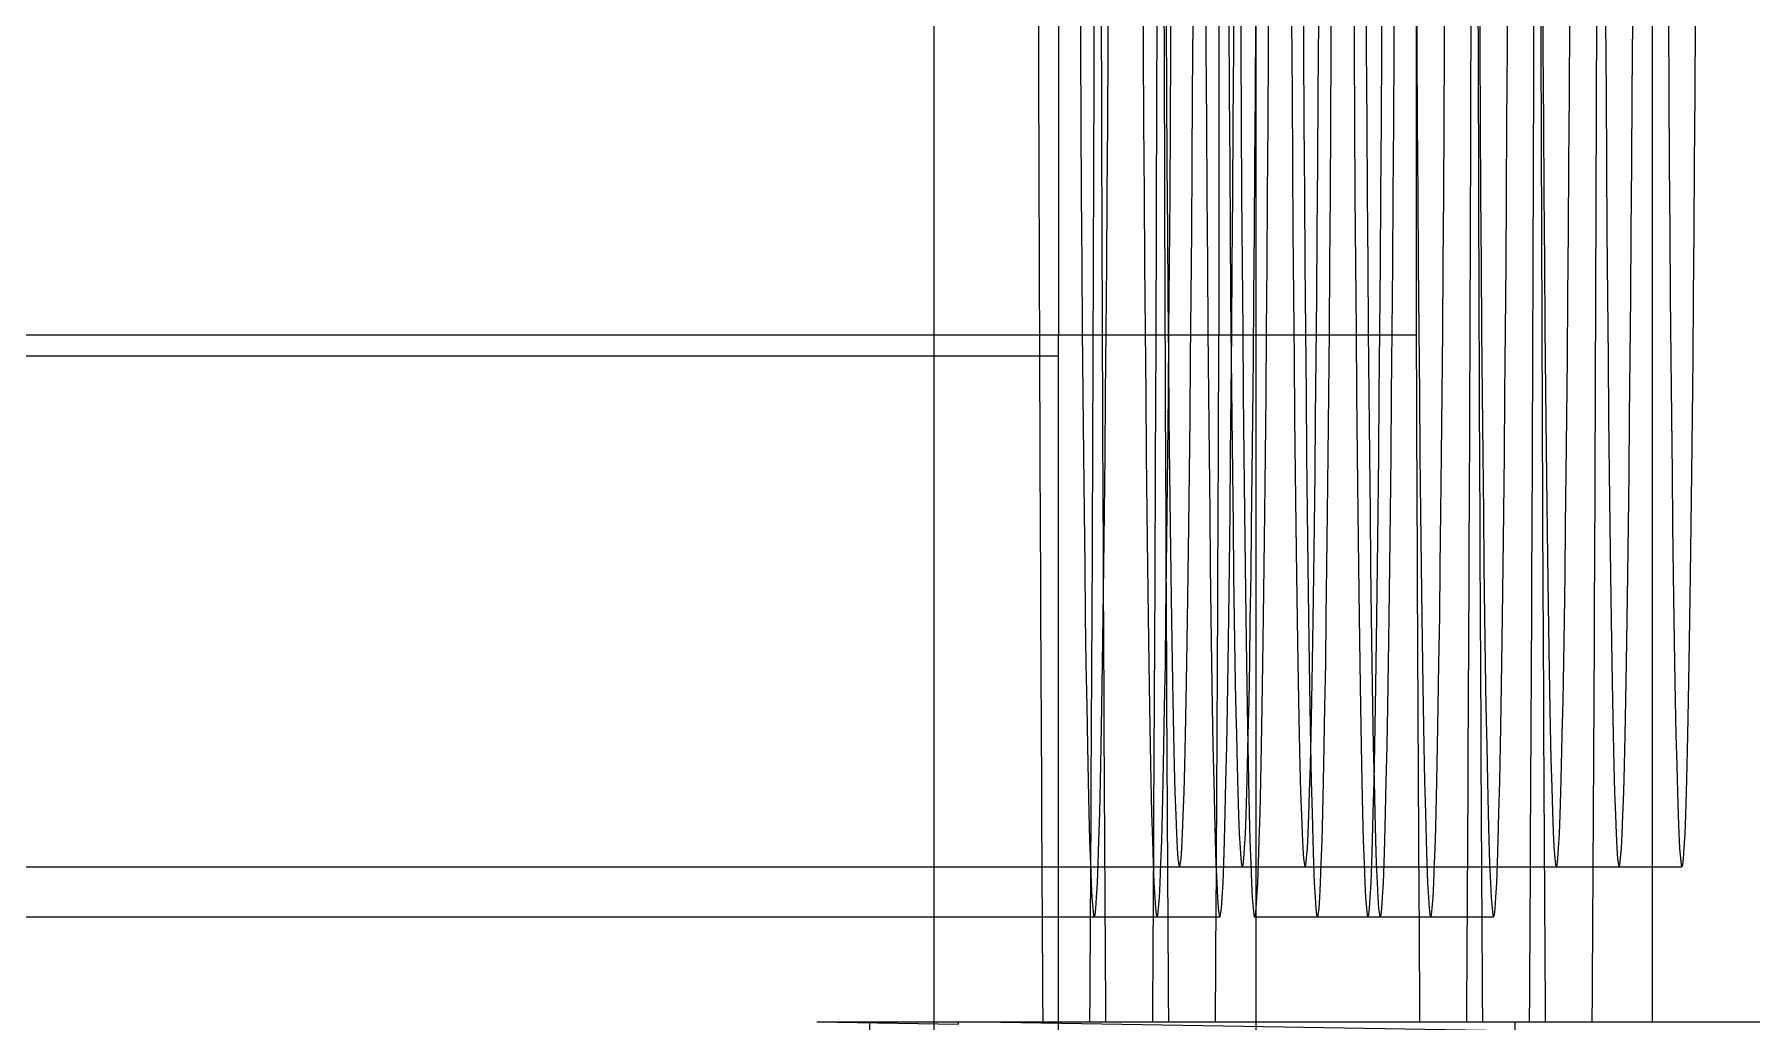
# Model space of a CAD drawing. Extents: x 0 to 233, y 0 to 414.
# Drawn here: x 83.727 to 86.74, y 92.469 to 94.201 of the extents above; entities that cross this region are included whole.
import ezdxf

# ---------------------------------------------------------------- set-up
doc = ezdxf.new("R2010")
doc.units = 0
doc.layers.add('-15N-THT. THIẾT BỊ ĐÓNG MỞ', color=40, linetype='CONTINUOUS')

# ---------------------------------------------------------------- blocks, each defined once
blk = doc.blocks.new('06 - N - SC VSD CHIẾU HÔNG ATV630U75~D11N4')
at = {"layer": '-15N-THT. THIẾT BỊ ĐÓNG MỞ'}
for p, q in [((-147.6947, -100.4401), (-147.6947, -115.7528)), ((-146.4341, -100.4401), (-146.4341, -114.4815)), ((-147.1298, -101.2912), (-147.1294, -126.2497)), ((-147.4757, -108.6804), (-147.4757, -113.2772)), ((-147.1943, -108.6804), (-147.1943, -113.2772)), ((-146.8482, -108.6804), (-146.8482, -113.2772)), ((-147.4381, -112.6381), (-147.4374, -112.773)), ((-147.3887, -112.7737), (-147.3879, -112.6389)), ((-147.3279, -112.6381), (-147.3272, -112.773)), ((-147.2785, -112.7737), (-147.2778, -112.6389)), ((-147.2177, -112.6381), (-147.217, -112.773)), ((-147.1683, -112.7737), (-147.1676, -112.6389)), ((-147.1568, -112.6381), (-147.156, -112.773)), ((-147.1073, -112.7737), (-147.1066, -112.6389)), ((-147.0466, -112.6381), (-147.0459, -112.773)), ((-146.9971, -112.7737), (-146.9964, -112.6389)), ((-146.9579, -112.6382), (-146.9572, -112.7731)), ((-146.9364, -112.6381), (-146.9357, -112.773)), ((-146.9085, -112.7731), (-146.9078, -112.6382)), ((-146.887, -112.7737), (-146.8862, -112.6389)), ((-146.8477, -112.6382), (-146.847, -112.7731)), ((-146.7983, -112.7731), (-146.7976, -112.6382)), ((-146.7376, -112.6382), (-146.7368, -112.7731)), ((-146.6881, -112.7731), (-146.6874, -112.6382)), ((-146.6265, -112.64), (-146.6258, -112.774)), ((-147.2871, -112.7257), (-147.2864, -112.8531)), ((-147.2405, -112.8531), (-147.2397, -112.7257)), ((-147.177, -112.7257), (-147.1762, -112.8531)), ((-147.1303, -112.8531), (-147.1295, -112.7257)), ((-147.0668, -112.7257), (-147.066, -112.8531)), ((-147.0201, -112.8531), (-147.0193, -112.7257)), ((-146.5794, -112.8531), (-146.5786, -112.7257)), ((-146.5159, -112.7257), (-146.5151, -112.8531)), ((-146.4692, -112.8531), (-146.4684, -112.7257)), ((-146.4057, -112.7257), (-146.4049, -112.8531)), ((-146.359, -112.8531), (-146.3582, -112.7257)), ((-147.4374, -112.773), (-147.4366, -112.9038)), ((-147.3894, -112.9045), (-147.3887, -112.7737)), ((-147.3272, -112.773), (-147.3264, -112.9038)), ((-147.2792, -112.9045), (-147.2785, -112.7737)), ((-147.217, -112.773), (-147.2162, -112.9038)), ((-147.1691, -112.9045), (-147.1683, -112.7737)), ((-147.156, -112.773), (-147.1553, -112.9038)), ((-147.1081, -112.9045), (-147.1073, -112.7737)), ((-147.0459, -112.773), (-147.0451, -112.9038)), ((-146.9979, -112.9045), (-146.9971, -112.7737)), ((-146.9572, -112.7731), (-146.9564, -112.9039)), ((-146.9357, -112.773), (-146.9349, -112.9038)), ((-146.9093, -112.9039), (-146.9085, -112.7731)), ((-146.8877, -112.9045), (-146.887, -112.7737)), ((-146.847, -112.7731), (-146.8463, -112.9039)), ((-146.7991, -112.9039), (-146.7983, -112.7731)), ((-146.7368, -112.7731), (-146.7361, -112.9039)), ((-146.6889, -112.9039), (-146.6881, -112.7731)), ((-146.6258, -112.774), (-146.625, -112.9036)), ((-147.2864, -112.8531), (-147.2856, -112.9762)), ((-147.2413, -112.9762), (-147.2405, -112.8531)), ((-147.1762, -112.8531), (-147.1754, -112.9762)), ((-147.1311, -112.9762), (-147.1303, -112.8531)), ((-147.066, -112.8531), (-147.0652, -112.9762)), ((-147.0209, -112.9762), (-147.0201, -112.8531)), ((-146.5802, -112.9762), (-146.5794, -112.8531)), ((-146.5151, -112.8531), (-146.5143, -112.9762)), ((-146.47, -112.9762), (-146.4692, -112.8531)), ((-146.4049, -112.8531), (-146.4041, -112.9762)), ((-146.3598, -112.9762), (-146.359, -112.8531)), ((-147.4366, -112.9038), (-147.4358, -113.0302)), ((-147.3902, -113.0309), (-147.3894, -112.9045)), ((-147.3264, -112.9038), (-147.3256, -113.0302)), ((-147.2801, -113.0309), (-147.2792, -112.9045)), ((-147.2162, -112.9038), (-147.2154, -113.0302)), ((-147.1699, -113.0309), (-147.1691, -112.9045)), ((-147.1553, -112.9038), (-147.1544, -113.0302)), ((-147.1089, -113.0309), (-147.1081, -112.9045)), ((-147.0451, -112.9038), (-147.0443, -113.0302)), ((-146.9987, -113.0309), (-146.9979, -112.9045)), ((-146.9564, -112.9039), (-146.9556, -113.0304)), ((-146.9349, -112.9038), (-146.9341, -113.0302)), ((-146.9101, -113.0304), (-146.9093, -112.9039)), ((-146.8886, -113.0309), (-146.8877, -112.9045)), ((-146.8463, -112.9039), (-146.8454, -113.0304)), ((-146.7999, -113.0304), (-146.7991, -112.9039)), ((-146.7361, -112.9039), (-146.7352, -113.0304)), ((-146.6897, -113.0304), (-146.6889, -112.9039)), ((-146.625, -112.9036), (-146.6241, -113.0287)), ((-147.2856, -112.9762), (-147.2847, -113.0948)), ((-147.2421, -113.0948), (-147.2413, -112.9762)), ((-147.1754, -112.9762), (-147.1746, -113.0948)), ((-147.1319, -113.0948), (-147.1311, -112.9762)), ((-147.0652, -112.9762), (-147.0644, -113.0948)), ((-147.0218, -113.0948), (-147.0209, -112.9762)), ((-146.581, -113.0948), (-146.5802, -112.9762)), ((-146.5143, -112.9762), (-146.5135, -113.0948)), ((-146.4708, -113.0948), (-146.47, -112.9762)), ((-146.4041, -112.9762), (-146.4033, -113.0948)), ((-146.3607, -113.0948), (-146.3598, -112.9762)), ((-147.4358, -113.0302), (-147.4349, -113.152)), ((-147.3911, -113.1527), (-147.3902, -113.0309)), ((-147.3256, -113.0302), (-147.3247, -113.152)), ((-147.2809, -113.1527), (-147.2801, -113.0309)), ((-147.2154, -113.0302), (-147.2145, -113.152)), ((-147.1708, -113.1527), (-147.1699, -113.0309)), ((-147.1544, -113.0302), (-147.1536, -113.152)), ((-147.1098, -113.1527), (-147.1089, -113.0309)), ((-147.0443, -113.0302), (-147.0434, -113.152)), ((-146.9996, -113.1527), (-146.9987, -113.0309)), ((-146.9556, -113.0304), (-146.9547, -113.1522)), ((-146.9341, -113.0302), (-146.9332, -113.152)), ((-146.911, -113.1522), (-146.9101, -113.0304)), ((-146.8894, -113.1527), (-146.8886, -113.0309)), ((-146.8454, -113.0304), (-146.8446, -113.1522)), ((-146.8008, -113.1522), (-146.7999, -113.0304)), ((-146.7352, -113.0304), (-146.7344, -113.1522)), ((-146.6906, -113.1522), (-146.6897, -113.0304)), ((-146.6241, -113.0287), (-146.6232, -113.1487)), ((-147.2847, -113.0948), (-147.2838, -113.2086)), ((-147.243, -113.2086), (-147.2421, -113.0948)), ((-147.1746, -113.0948), (-147.1737, -113.2086)), ((-147.1328, -113.2086), (-147.1319, -113.0948)), ((-147.0644, -113.0948), (-147.0635, -113.2086)), ((-147.0227, -113.2086), (-147.0218, -113.0948)), ((-146.5819, -113.2086), (-146.581, -113.0948)), ((-146.5135, -113.0948), (-146.5126, -113.2086)), ((-146.4717, -113.2086), (-146.4708, -113.0948)), ((-146.4033, -113.0948), (-146.4024, -113.2086)), ((-146.3616, -113.2086), (-146.3607, -113.0948)), ((-147.4349, -113.152), (-147.434, -113.2689)), ((-147.392, -113.2695), (-147.3911, -113.1527)), ((-147.3247, -113.152), (-147.3238, -113.2689)), ((-147.2819, -113.2695), (-147.2809, -113.1527)), ((-147.2145, -113.152), (-147.2136, -113.2689)), ((-147.1717, -113.2695), (-147.1708, -113.1527)), ((-147.1536, -113.152), (-147.1526, -113.2689)), ((-147.1107, -113.2695), (-147.1098, -113.1527)), ((-147.0434, -113.152), (-147.0425, -113.2689)), ((-147.0005, -113.2695), (-146.9996, -113.1527)), ((-146.9547, -113.1522), (-146.9538, -113.2691)), ((-146.9332, -113.152), (-146.9323, -113.2689)), ((-146.9119, -113.2691), (-146.911, -113.1522)), ((-146.8904, -113.2695), (-146.8894, -113.1527)), ((-146.8446, -113.1522), (-146.8436, -113.2691)), ((-146.8017, -113.2691), (-146.8008, -113.1522)), ((-146.7344, -113.1522), (-146.7334, -113.2691)), ((-146.6915, -113.2691), (-146.6906, -113.1522)), ((-146.6232, -113.1487), (-146.6223, -113.2636)), ((-147.2838, -113.2086), (-147.2829, -113.3173)), ((-147.244, -113.3173), (-147.243, -113.2086)), ((-147.1737, -113.2086), (-147.1727, -113.3173)), ((-147.1338, -113.3173), (-147.1328, -113.2086)), ((-147.0635, -113.2086), (-147.0625, -113.3173)), ((-147.0236, -113.3173), (-147.0227, -113.2086)), ((-146.5829, -113.3173), (-146.5819, -113.2086)), ((-146.5126, -113.2086), (-146.5116, -113.3173)), ((-146.4727, -113.3173), (-146.4717, -113.2086)), ((-146.4024, -113.2086), (-146.4014, -113.3173)), ((-146.3625, -113.3173), (-146.3616, -113.2086)), ((-146.8482, -113.2772), (-151.6202, -113.2772)), ((-147.1943, -113.2772), (-147.4757, -113.2772)), ((-147.4757, -113.2877), (-147.4757, -113.2772)), ((-147.434, -113.2689), (-147.433, -113.3806)), ((-147.393, -113.3812), (-147.392, -113.2695)), ((-147.3238, -113.2689), (-147.3228, -113.3806)), ((-147.2828, -113.3812), (-147.2819, -113.2695)), ((-147.2136, -113.2689), (-147.2126, -113.3806)), ((-147.1727, -113.3812), (-147.1717, -113.2695)), ((-147.1526, -113.2689), (-147.1517, -113.3806)), ((-147.1117, -113.3812), (-147.1107, -113.2695)), ((-147.0425, -113.2689), (-147.0415, -113.3806)), ((-147.0015, -113.3812), (-147.0005, -113.2695)), ((-146.9538, -113.2691), (-146.9528, -113.3808)), ((-146.9323, -113.2689), (-146.9313, -113.3806)), ((-146.9129, -113.3808), (-146.9119, -113.2691)), ((-146.8913, -113.3812), (-146.8904, -113.2695)), ((-146.8436, -113.2691), (-146.8426, -113.3808)), ((-146.8027, -113.3808), (-146.8017, -113.2691)), ((-146.7334, -113.2691), (-146.7325, -113.3808)), ((-146.6925, -113.3808), (-146.6915, -113.2691)), ((-146.6223, -113.2636), (-146.6213, -113.373)), ((-147.4758, -113.3137), (-151.4728, -113.3137)), ((-147.4758, -113.3085), (-147.4757, -113.3033)), ((-147.4758, -113.3137), (-147.4758, -113.3085)), ((-147.4757, -120.0703), (-147.4758, -113.3137)), ((-147.4757, -113.2929), (-147.4757, -113.2877)), ((-147.4757, -113.3033), (-147.4757, -113.2929)), ((-147.2829, -113.3173), (-147.2819, -113.4208)), ((-147.245, -113.4208), (-147.244, -113.3173)), ((-147.1727, -113.3173), (-147.1717, -113.4208)), ((-147.1348, -113.4208), (-147.1338, -113.3173)), ((-147.0625, -113.3173), (-147.0615, -113.4208)), ((-147.0246, -113.4208), (-147.0236, -113.3173)), ((-146.5839, -113.4208), (-146.5829, -113.3173)), ((-146.5116, -113.3173), (-146.5106, -113.4208)), ((-146.4737, -113.4208), (-146.4727, -113.3173)), ((-146.4014, -113.3173), (-146.4004, -113.4208)), ((-146.3635, -113.4208), (-146.3625, -113.3173)), ((-146.6213, -113.373), (-146.6202, -113.4765)), ((-147.433, -113.3806), (-147.432, -113.4869)), ((-147.394, -113.4874), (-147.393, -113.3812)), ((-147.3228, -113.3806), (-147.3218, -113.4869)), ((-147.2839, -113.4874), (-147.2828, -113.3812)), ((-147.2126, -113.3806), (-147.2116, -113.4869)), ((-147.1737, -113.4874), (-147.1727, -113.3812)), ((-147.1517, -113.3806), (-147.1507, -113.4869)), ((-147.1127, -113.4874), (-147.1117, -113.3812)), ((-147.0415, -113.3806), (-147.0405, -113.4869)), ((-147.0025, -113.4874), (-147.0015, -113.3812)), ((-146.9528, -113.3808), (-146.9518, -113.487)), ((-146.9313, -113.3806), (-146.9303, -113.4869)), ((-146.9139, -113.487), (-146.9129, -113.3808)), ((-146.8924, -113.4874), (-146.8913, -113.3812)), ((-146.8426, -113.3808), (-146.8416, -113.487)), ((-146.8037, -113.487), (-146.8027, -113.3808)), ((-146.7325, -113.3808), (-146.7314, -113.487)), ((-146.6935, -113.487), (-146.6925, -113.3808)), ((-147.2819, -113.4208), (-147.2809, -113.5187)), ((-147.246, -113.5187), (-147.245, -113.4208)), ((-147.1717, -113.4208), (-147.1707, -113.5187)), ((-147.1358, -113.5187), (-147.1348, -113.4208)), ((-147.0615, -113.4208), (-147.0605, -113.5187)), ((-147.0256, -113.5187), (-147.0246, -113.4208)), ((-146.5849, -113.5187), (-146.5839, -113.4208)), ((-146.5106, -113.4208), (-146.5096, -113.5187)), ((-146.4747, -113.5187), (-146.4737, -113.4208)), ((-146.4004, -113.4208), (-146.3994, -113.5187)), ((-146.3645, -113.5187), (-146.3635, -113.4208)), ((-147.432, -113.4869), (-147.4309, -113.5874)), ((-147.3951, -113.588), (-147.394, -113.4874)), ((-147.3218, -113.4869), (-147.3207, -113.5874)), ((-147.2849, -113.588), (-147.2839, -113.4874)), ((-147.2116, -113.4869), (-147.2105, -113.5874)), ((-147.1747, -113.588), (-147.1737, -113.4874)), ((-147.1507, -113.4869), (-147.1496, -113.5874)), ((-147.1138, -113.588), (-147.1127, -113.4874)), ((-147.0405, -113.4869), (-147.0394, -113.5874)), ((-147.0036, -113.588), (-147.0025, -113.4874)), ((-146.9518, -113.487), (-146.9508, -113.5876)), ((-146.9303, -113.4869), (-146.9292, -113.5874)), ((-146.9149, -113.5876), (-146.9139, -113.487)), ((-146.8934, -113.588), (-146.8924, -113.4874)), ((-146.8416, -113.487), (-146.8406, -113.5876)), ((-146.8048, -113.5876), (-146.8037, -113.487)), ((-146.7314, -113.487), (-146.7304, -113.5876)), ((-146.6946, -113.5876), (-146.6935, -113.487)), ((-146.6202, -113.4765), (-146.6191, -113.5741)), ((-147.2809, -113.5187), (-147.2798, -113.6109)), ((-147.2471, -113.6109), (-147.246, -113.5187)), ((-147.1707, -113.5187), (-147.1696, -113.6109)), ((-147.1369, -113.6109), (-147.1358, -113.5187)), ((-147.0605, -113.5187), (-147.0594, -113.6109)), ((-147.0267, -113.6109), (-147.0256, -113.5187)), ((-146.586, -113.6109), (-146.5849, -113.5187)), ((-146.5096, -113.5187), (-146.5085, -113.6109)), ((-146.4758, -113.6109), (-146.4747, -113.5187)), ((-146.3994, -113.5187), (-146.3983, -113.6109)), ((-146.3656, -113.6109), (-146.3645, -113.5187)), ((-146.6191, -113.5741), (-146.618, -113.6654)), ((-147.4309, -113.5874), (-147.4298, -113.6821)), ((-147.3962, -113.6826), (-147.3951, -113.588)), ((-147.3207, -113.5874), (-147.3196, -113.6821)), ((-147.286, -113.6826), (-147.2849, -113.588)), ((-147.2798, -113.6109), (-147.2787, -113.6971)), ((-147.2482, -113.6971), (-147.2471, -113.6109)), ((-147.2105, -113.5874), (-147.2094, -113.6821)), ((-147.1758, -113.6826), (-147.1747, -113.588)), ((-147.1696, -113.6109), (-147.1685, -113.6971)), ((-147.1496, -113.5874), (-147.1485, -113.6821)), ((-147.138, -113.6971), (-147.1369, -113.6109)), ((-147.1149, -113.6826), (-147.1138, -113.588)), ((-147.0594, -113.6109), (-147.0583, -113.6971)), ((-147.0394, -113.5874), (-147.0383, -113.6821)), ((-147.0278, -113.6971), (-147.0267, -113.6109)), ((-147.0047, -113.6826), (-147.0036, -113.588)), ((-146.9508, -113.5876), (-146.9496, -113.6823)), ((-146.9292, -113.5874), (-146.9281, -113.6821)), ((-146.916, -113.6823), (-146.9149, -113.5876)), ((-146.8945, -113.6826), (-146.8934, -113.588)), ((-146.8406, -113.5876), (-146.8395, -113.6823)), ((-146.8059, -113.6823), (-146.8048, -113.5876)), ((-146.7304, -113.5876), (-146.7293, -113.6823)), ((-146.6957, -113.6823), (-146.6946, -113.5876)), ((-146.5871, -113.6971), (-146.586, -113.6109)), ((-146.5085, -113.6109), (-146.5074, -113.6971)), ((-146.4769, -113.6971), (-146.4758, -113.6109)), ((-146.3983, -113.6109), (-146.3972, -113.6971)), ((-146.3667, -113.6971), (-146.3656, -113.6109)), ((-146.618, -113.6654), (-146.6168, -113.7503)), ((-147.4298, -113.6821), (-147.4287, -113.7706)), ((-147.3973, -113.7711), (-147.3962, -113.6826)), ((-147.3196, -113.6821), (-147.3185, -113.7706)), ((-147.2872, -113.7711), (-147.286, -113.6826)), ((-147.2787, -113.6971), (-147.2775, -113.7771)), ((-147.2493, -113.7771), (-147.2482, -113.6971)), ((-147.2094, -113.6821), (-147.2083, -113.7706)), ((-147.177, -113.7711), (-147.1758, -113.6826)), ((-147.1685, -113.6971), (-147.1673, -113.7771)), ((-147.1485, -113.6821), (-147.1473, -113.7706)), ((-147.1392, -113.7771), (-147.138, -113.6971)), ((-147.116, -113.7711), (-147.1149, -113.6826)), ((-147.0583, -113.6971), (-147.0572, -113.7771)), ((-147.0383, -113.6821), (-147.0372, -113.7706)), ((-147.029, -113.7771), (-147.0278, -113.6971)), ((-147.0059, -113.7711), (-147.0047, -113.6826)), ((-146.9496, -113.6823), (-146.9485, -113.7708)), ((-146.9281, -113.6821), (-146.927, -113.7706)), ((-146.9172, -113.7708), (-146.916, -113.6823)), ((-146.8957, -113.7711), (-146.8945, -113.6826)), ((-146.8395, -113.6823), (-146.8383, -113.7708)), ((-146.807, -113.7708), (-146.8059, -113.6823)), ((-146.7293, -113.6823), (-146.7281, -113.7708)), ((-146.6968, -113.7708), (-146.6957, -113.6823)), ((-146.5882, -113.7771), (-146.5871, -113.6971)), ((-146.5074, -113.6971), (-146.5063, -113.7771)), ((-146.4781, -113.7771), (-146.4769, -113.6971)), ((-146.3972, -113.6971), (-146.3961, -113.7771)), ((-146.3679, -113.7771), (-146.3667, -113.6971)), ((-146.6168, -113.7503), (-146.6156, -113.8285)), ((-147.4287, -113.7706), (-147.4275, -113.8529)), ((-147.3985, -113.8533), (-147.3973, -113.7711)), ((-147.3185, -113.7706), (-147.3173, -113.8529)), ((-147.2883, -113.8533), (-147.2872, -113.7711)), ((-147.2775, -113.7771), (-147.2763, -113.8508)), ((-147.2505, -113.8508), (-147.2493, -113.7771)), ((-147.2083, -113.7706), (-147.2071, -113.8529)), ((-147.1782, -113.8533), (-147.177, -113.7711)), ((-147.1673, -113.7771), (-147.1662, -113.8508)), ((-147.1473, -113.7706), (-147.1462, -113.8529)), ((-147.1403, -113.8508), (-147.1392, -113.7771)), ((-147.1172, -113.8533), (-147.116, -113.7711)), ((-147.0572, -113.7771), (-147.056, -113.8508)), ((-147.0372, -113.7706), (-147.036, -113.8529)), ((-147.0301, -113.8508), (-147.029, -113.7771)), ((-147.007, -113.8533), (-147.0059, -113.7711)), ((-146.9485, -113.7708), (-146.9473, -113.853)), ((-146.927, -113.7706), (-146.9258, -113.8529)), ((-146.9184, -113.853), (-146.9172, -113.7708)), ((-146.8968, -113.8533), (-146.8957, -113.7711)), ((-146.8383, -113.7708), (-146.8371, -113.853)), ((-146.8082, -113.853), (-146.807, -113.7708)), ((-146.7281, -113.7708), (-146.727, -113.853)), ((-146.698, -113.853), (-146.6968, -113.7708)), ((-146.5894, -113.8508), (-146.5882, -113.7771)), ((-146.5063, -113.7771), (-146.5051, -113.8508)), ((-146.4792, -113.8508), (-146.4781, -113.7771)), ((-146.3961, -113.7771), (-146.3949, -113.8508)), ((-146.3691, -113.8508), (-146.3679, -113.7771)), ((-147.4275, -113.8529), (-147.4263, -113.9286)), ((-147.3997, -113.929), (-147.3985, -113.8533)), ((-147.3173, -113.8529), (-147.3161, -113.9286)), ((-147.2895, -113.929), (-147.2883, -113.8533)), ((-147.2763, -113.8508), (-147.2751, -113.918)), ((-147.2517, -113.918), (-147.2505, -113.8508)), ((-147.2071, -113.8529), (-147.2059, -113.9286)), ((-147.1794, -113.929), (-147.1782, -113.8533)), ((-147.1662, -113.8508), (-147.165, -113.918)), ((-147.1462, -113.8529), (-147.145, -113.9286)), ((-147.1415, -113.918), (-147.1403, -113.8508)), ((-147.1184, -113.929), (-147.1172, -113.8533)), ((-147.056, -113.8508), (-147.0548, -113.918)), ((-147.036, -113.8529), (-147.0348, -113.9286)), ((-147.0314, -113.918), (-147.0301, -113.8508)), ((-147.0082, -113.929), (-147.007, -113.8533)), ((-146.9473, -113.853), (-146.9461, -113.9287)), ((-146.9258, -113.8529), (-146.9246, -113.9286)), ((-146.9196, -113.9287), (-146.9184, -113.853)), ((-146.898, -113.929), (-146.8968, -113.8533)), ((-146.8371, -113.853), (-146.8359, -113.9287)), ((-146.8094, -113.9287), (-146.8082, -113.853)), ((-146.727, -113.853), (-146.7258, -113.9287)), ((-146.6992, -113.9287), (-146.698, -113.853)), ((-146.6156, -113.8285), (-146.6144, -113.8998)), ((-146.5906, -113.918), (-146.5894, -113.8508)), ((-146.5051, -113.8508), (-146.5039, -113.918)), ((-146.4804, -113.918), (-146.4792, -113.8508)), ((-146.3949, -113.8508), (-146.3937, -113.918)), ((-146.3703, -113.918), (-146.3691, -113.8508)), ((-146.6144, -113.8998), (-146.6131, -113.964)), ((-147.4263, -113.9286), (-147.425, -113.9976)), ((-147.401, -113.998), (-147.3997, -113.929)), ((-147.3161, -113.9286), (-147.3148, -113.9976)), ((-147.2908, -113.998), (-147.2895, -113.929)), ((-147.2751, -113.918), (-147.2739, -113.9785)), ((-147.2529, -113.9785), (-147.2517, -113.918)), ((-147.2059, -113.9286), (-147.2047, -113.9976)), ((-147.1806, -113.998), (-147.1794, -113.929)), ((-147.165, -113.918), (-147.1637, -113.9785)), ((-147.145, -113.9286), (-147.1437, -113.9976)), ((-147.1428, -113.9785), (-147.1415, -113.918)), ((-147.1197, -113.998), (-147.1184, -113.929)), ((-147.0548, -113.918), (-147.0535, -113.9785)), ((-147.0348, -113.9286), (-147.0335, -113.9976)), ((-147.0326, -113.9785), (-147.0314, -113.918)), ((-147.0095, -113.998), (-147.0082, -113.929)), ((-146.9461, -113.9287), (-146.9449, -113.9977)), ((-146.9246, -113.9286), (-146.9234, -113.9976)), ((-146.9208, -113.9977), (-146.9196, -113.9287)), ((-146.8993, -113.998), (-146.898, -113.929)), ((-146.8359, -113.9287), (-146.8347, -113.9977)), ((-146.8106, -113.9977), (-146.8094, -113.9287)), ((-146.7258, -113.9287), (-146.7245, -113.9977)), ((-146.7005, -113.9977), (-146.6992, -113.9287)), ((-146.5919, -113.9785), (-146.5906, -113.918)), ((-146.5039, -113.918), (-146.5026, -113.9785)), ((-146.4817, -113.9785), (-146.4804, -113.918)), ((-146.3937, -113.918), (-146.3925, -113.9785)), ((-146.3715, -113.9785), (-146.3703, -113.918)), ((-146.6131, -113.964), (-146.6118, -114.0211)), ((-147.425, -113.9976), (-147.4238, -114.0598)), ((-147.4022, -114.0601), (-147.401, -113.998)), ((-147.3148, -113.9976), (-147.3136, -114.0598)), ((-147.292, -114.0601), (-147.2908, -113.998)), ((-147.2739, -113.9785), (-147.2727, -114.0323)), ((-147.2542, -114.0323), (-147.2529, -113.9785)), ((-147.2047, -113.9976), (-147.2034, -114.0598)), ((-147.1819, -114.0601), (-147.1806, -113.998)), ((-147.1637, -113.9785), (-147.1625, -114.0323)), ((-147.144, -114.0323), (-147.1428, -113.9785)), ((-147.1437, -113.9976), (-147.1424, -114.0598)), ((-147.1209, -114.0601), (-147.1197, -113.998)), ((-147.0535, -113.9785), (-147.0523, -114.0323)), ((-147.0338, -114.0323), (-147.0326, -113.9785)), ((-147.0335, -113.9976), (-147.0323, -114.0598)), ((-147.0107, -114.0601), (-147.0095, -113.998)), ((-146.9449, -113.9977), (-146.9436, -114.0599)), ((-146.9234, -113.9976), (-146.9221, -114.0598)), ((-146.9221, -114.0599), (-146.9208, -113.9977)), ((-146.9006, -114.0601), (-146.8993, -113.998)), ((-146.8347, -113.9977), (-146.8334, -114.0599)), ((-146.8119, -114.0599), (-146.8106, -113.9977)), ((-146.7245, -113.9977), (-146.7232, -114.0599)), ((-146.7017, -114.0599), (-146.7005, -113.9977)), ((-146.5931, -114.0323), (-146.5919, -113.9785)), ((-146.5026, -113.9785), (-146.5014, -114.0323)), ((-146.4829, -114.0323), (-146.4817, -113.9785)), ((-146.3925, -113.9785), (-146.3912, -114.0323)), ((-146.3728, -114.0323), (-146.3715, -113.9785)), ((-147.2727, -114.0323), (-147.2714, -114.0791)), ((-147.2555, -114.0791), (-147.2542, -114.0323)), ((-147.1625, -114.0323), (-147.1612, -114.0791)), ((-147.1453, -114.0791), (-147.144, -114.0323)), ((-147.0523, -114.0323), (-147.051, -114.0791)), ((-147.0351, -114.0791), (-147.0338, -114.0323)), ((-146.6118, -114.0211), (-146.6105, -114.0709)), ((-146.5944, -114.0791), (-146.5931, -114.0323)), ((-146.5014, -114.0323), (-146.5001, -114.0791)), ((-146.4842, -114.0791), (-146.4829, -114.0323)), ((-146.3912, -114.0323), (-146.3899, -114.0791)), ((-146.374, -114.0791), (-146.3728, -114.0323)), ((-147.4238, -114.0598), (-147.4225, -114.115)), ((-147.4035, -114.1153), (-147.4022, -114.0601)), ((-147.3136, -114.0598), (-147.3123, -114.115)), ((-147.2933, -114.1153), (-147.292, -114.0601)), ((-147.2034, -114.0598), (-147.2021, -114.115)), ((-147.1832, -114.1153), (-147.1819, -114.0601)), ((-147.1424, -114.0598), (-147.1412, -114.115)), ((-147.1222, -114.1153), (-147.1209, -114.0601)), ((-147.0323, -114.0598), (-147.031, -114.115)), ((-147.012, -114.1153), (-147.0107, -114.0601)), ((-146.9436, -114.0599), (-146.9423, -114.1151)), ((-146.9234, -114.1151), (-146.9221, -114.0599)), ((-146.9221, -114.0598), (-146.9208, -114.115)), ((-146.9019, -114.1153), (-146.9006, -114.0601)), ((-146.8334, -114.0599), (-146.8321, -114.1151)), ((-146.8132, -114.1151), (-146.8119, -114.0599)), ((-146.7232, -114.0599), (-146.7219, -114.1151)), ((-146.703, -114.1151), (-146.7017, -114.0599)), ((-147.2714, -114.0791), (-147.2701, -114.1189)), ((-147.2568, -114.1189), (-147.2555, -114.0791)), ((-147.1612, -114.0791), (-147.1599, -114.1189)), ((-147.1466, -114.1189), (-147.1453, -114.0791)), ((-147.051, -114.0791), (-147.0497, -114.1189)), ((-147.0364, -114.1189), (-147.0351, -114.0791)), ((-146.6105, -114.0709), (-146.6092, -114.1132)), ((-146.5957, -114.1189), (-146.5944, -114.0791)), ((-146.5001, -114.0791), (-146.4988, -114.1189)), ((-146.4855, -114.1189), (-146.4842, -114.0791)), ((-146.3899, -114.0791), (-146.3886, -114.1189)), ((-146.3753, -114.1189), (-146.374, -114.0791)), ((-147.4225, -114.115), (-147.4211, -114.1631)), ((-147.4048, -114.1634), (-147.4035, -114.1153)), ((-147.3123, -114.115), (-147.311, -114.1631)), ((-147.2947, -114.1634), (-147.2933, -114.1153)), ((-147.2701, -114.1189), (-147.2688, -114.1516)), ((-147.2581, -114.1516), (-147.2568, -114.1189)), ((-147.2021, -114.115), (-147.2008, -114.1631)), ((-147.1845, -114.1634), (-147.1832, -114.1153)), ((-147.1599, -114.1189), (-147.1586, -114.1516)), ((-147.1479, -114.1516), (-147.1466, -114.1189)), ((-147.1412, -114.115), (-147.1398, -114.1631)), ((-147.1235, -114.1634), (-147.1222, -114.1153)), ((-147.0497, -114.1189), (-147.0484, -114.1516)), ((-147.0377, -114.1516), (-147.0364, -114.1189)), ((-147.031, -114.115), (-147.0297, -114.1631)), ((-147.0133, -114.1634), (-147.012, -114.1153)), ((-146.9423, -114.1151), (-146.941, -114.1632)), ((-146.9247, -114.1632), (-146.9234, -114.1151)), ((-146.9208, -114.115), (-146.9195, -114.1631)), ((-146.9032, -114.1634), (-146.9019, -114.1153)), ((-146.8321, -114.1151), (-146.8308, -114.1632)), ((-146.8145, -114.1632), (-146.8132, -114.1151)), ((-146.7219, -114.1151), (-146.7206, -114.1632)), ((-146.7043, -114.1632), (-146.703, -114.1151)), ((-146.6092, -114.1132), (-146.6078, -114.1479)), ((-146.597, -114.1516), (-146.5957, -114.1189)), ((-146.4988, -114.1189), (-146.4975, -114.1516)), ((-146.4868, -114.1516), (-146.4855, -114.1189)), ((-146.3886, -114.1189), (-146.3873, -114.1516)), ((-146.3766, -114.1516), (-146.3753, -114.1189)), ((-147.2688, -114.1516), (-147.2674, -114.1771)), ((-147.2594, -114.1771), (-147.2581, -114.1516)), ((-147.1586, -114.1516), (-147.1573, -114.1771)), ((-147.1492, -114.1771), (-147.1479, -114.1516)), ((-147.0484, -114.1516), (-147.0471, -114.1771)), ((-147.0391, -114.1771), (-147.0377, -114.1516)), ((-146.6078, -114.1479), (-146.6065, -114.175)), ((-146.5983, -114.1771), (-146.597, -114.1516)), ((-146.4975, -114.1516), (-146.4962, -114.1771)), ((-146.4881, -114.1771), (-146.4868, -114.1516)), ((-146.3873, -114.1516), (-146.386, -114.1771)), ((-146.378, -114.1771), (-146.3766, -114.1516)), ((-147.4211, -114.1631), (-147.4198, -114.204)), ((-147.4062, -114.2042), (-147.4048, -114.1634)), ((-147.311, -114.1631), (-147.3096, -114.204)), ((-147.296, -114.2042), (-147.2947, -114.1634)), ((-147.2674, -114.1771), (-147.2661, -114.1954)), ((-147.2607, -114.1954), (-147.2594, -114.1771)), ((-147.2008, -114.1631), (-147.1995, -114.204)), ((-147.1858, -114.2042), (-147.1845, -114.1634)), ((-147.1573, -114.1771), (-147.1559, -114.1954)), ((-147.1506, -114.1954), (-147.1492, -114.1771)), ((-147.1398, -114.1631), (-147.1385, -114.204)), ((-147.1249, -114.2042), (-147.1235, -114.1634)), ((-147.0471, -114.1771), (-147.0458, -114.1954)), ((-147.0404, -114.1954), (-147.0391, -114.1771)), ((-147.0297, -114.1631), (-147.0283, -114.204)), ((-147.0147, -114.2042), (-147.0133, -114.1634)), ((-146.941, -114.1632), (-146.9397, -114.2041)), ((-146.926, -114.2041), (-146.9247, -114.1632)), ((-146.9195, -114.1631), (-146.9182, -114.204)), ((-146.9045, -114.2042), (-146.9032, -114.1634)), ((-146.8308, -114.1632), (-146.8295, -114.2041)), ((-146.8158, -114.2041), (-146.8145, -114.1632)), ((-146.7206, -114.1632), (-146.7193, -114.2041)), ((-146.7057, -114.2041), (-146.7043, -114.1632)), ((-146.6065, -114.175), (-146.6051, -114.1945)), ((-146.5997, -114.1954), (-146.5983, -114.1771)), ((-146.4962, -114.1771), (-146.4948, -114.1954)), ((-146.4895, -114.1954), (-146.4881, -114.1771)), ((-146.386, -114.1771), (-146.3846, -114.1954)), ((-146.3793, -114.1954), (-146.378, -114.1771)), ((-152.2343, -114.21), (-146.382, -114.21)), ((-147.4198, -114.204), (-147.4185, -114.2376)), ((-147.4075, -114.2378), (-147.4062, -114.2042)), ((-147.3096, -114.204), (-147.3083, -114.2376)), ((-147.2973, -114.2378), (-147.296, -114.2042)), ((-147.2661, -114.1954), (-147.2648, -114.2063)), ((-147.2648, -114.2063), (-147.2634, -114.21)), ((-147.2634, -114.21), (-147.2621, -114.2063)), ((-147.2621, -114.2063), (-147.2607, -114.1954)), ((-147.1995, -114.204), (-147.1981, -114.2376)), ((-147.1871, -114.2378), (-147.1858, -114.2042)), ((-147.1559, -114.1954), (-147.1546, -114.2063)), ((-147.1546, -114.2063), (-147.1532, -114.21)), ((-147.1532, -114.21), (-147.1519, -114.2063)), ((-147.1519, -114.2063), (-147.1506, -114.1954)), ((-147.1385, -114.204), (-147.1372, -114.2376)), ((-147.1262, -114.2378), (-147.1249, -114.2042)), ((-147.0458, -114.1954), (-147.0444, -114.2063)), ((-147.0444, -114.2063), (-147.0431, -114.21)), ((-147.0431, -114.21), (-147.0417, -114.2063)), ((-147.0417, -114.2063), (-147.0404, -114.1954)), ((-147.0283, -114.204), (-147.027, -114.2376)), ((-147.016, -114.2378), (-147.0147, -114.2042)), ((-146.9397, -114.2041), (-146.9383, -114.2377)), ((-146.9274, -114.2377), (-146.926, -114.2041)), ((-146.9182, -114.204), (-146.9168, -114.2376)), ((-146.9058, -114.2378), (-146.9045, -114.2042)), ((-146.8295, -114.2041), (-146.8281, -114.2377)), ((-146.8172, -114.2377), (-146.8158, -114.2041)), ((-146.7193, -114.2041), (-146.718, -114.2377)), ((-146.707, -114.2377), (-146.7057, -114.2041)), ((-146.6051, -114.1945), (-146.6037, -114.2061)), ((-146.6037, -114.2061), (-146.6023, -114.21)), ((-146.6023, -114.21), (-146.601, -114.2063)), ((-146.601, -114.2063), (-146.5997, -114.1954)), ((-146.4948, -114.1954), (-146.4935, -114.2063)), ((-146.4935, -114.2063), (-146.4922, -114.21)), ((-146.4922, -114.21), (-146.4908, -114.2063)), ((-146.4908, -114.2063), (-146.4895, -114.1954)), ((-146.3846, -114.1954), (-146.3833, -114.2063)), ((-146.3833, -114.2063), (-146.382, -114.21)), ((-146.382, -114.21), (-146.3806, -114.2063)), ((-146.3806, -114.2063), (-146.3793, -114.1954)), ((-147.4185, -114.2376), (-147.4171, -114.2638)), ((-147.4089, -114.2639), (-147.4075, -114.2378)), ((-147.3083, -114.2376), (-147.3069, -114.2638)), ((-147.2987, -114.2639), (-147.2973, -114.2378)), ((-147.1981, -114.2376), (-147.1967, -114.2638)), ((-147.1885, -114.2639), (-147.1871, -114.2378)), ((-147.1372, -114.2376), (-147.1358, -114.2638)), ((-147.1276, -114.2639), (-147.1262, -114.2378)), ((-147.027, -114.2376), (-147.0256, -114.2638)), ((-147.0174, -114.2639), (-147.016, -114.2378)), ((-146.9383, -114.2377), (-146.937, -114.2639)), ((-146.9287, -114.2639), (-146.9274, -114.2377)), ((-146.9168, -114.2376), (-146.9154, -114.2638)), ((-146.9072, -114.2639), (-146.9058, -114.2378)), ((-146.8281, -114.2377), (-146.8268, -114.2639)), ((-146.8185, -114.2639), (-146.8172, -114.2377)), ((-146.718, -114.2377), (-146.7166, -114.2639)), ((-146.7084, -114.2639), (-146.707, -114.2377)), ((-147.4171, -114.2638), (-147.4157, -114.2826)), ((-147.4102, -114.2827), (-147.4089, -114.2639)), ((-147.3069, -114.2638), (-147.3056, -114.2826)), ((-147.3001, -114.2827), (-147.2987, -114.2639)), ((-147.1967, -114.2638), (-147.1954, -114.2826)), ((-147.1899, -114.2827), (-147.1885, -114.2639)), ((-147.1358, -114.2638), (-147.1344, -114.2826)), ((-147.1289, -114.2827), (-147.1276, -114.2639)), ((-147.0256, -114.2638), (-147.0243, -114.2826)), ((-147.0187, -114.2827), (-147.0174, -114.2639)), ((-146.937, -114.2639), (-146.9356, -114.2826)), ((-146.9301, -114.2826), (-146.9287, -114.2639)), ((-146.9154, -114.2638), (-146.9141, -114.2826)), ((-146.9086, -114.2827), (-146.9072, -114.2639)), ((-146.8268, -114.2639), (-146.8254, -114.2826)), ((-146.8199, -114.2826), (-146.8185, -114.2639)), ((-146.7166, -114.2639), (-146.7152, -114.2826)), ((-146.7097, -114.2826), (-146.7084, -114.2639)), ((-151.4728, -114.2977), (-147.1926, -114.2977)), ((-147.4157, -114.2826), (-147.4144, -114.2939)), ((-147.4144, -114.2939), (-147.413, -114.2977)), ((-147.413, -114.2977), (-147.4116, -114.2939)), ((-147.4116, -114.2939), (-147.4102, -114.2827)), ((-147.3056, -114.2826), (-147.3042, -114.2939)), ((-147.3042, -114.2939), (-147.3028, -114.2977)), ((-147.3028, -114.2977), (-147.3014, -114.2939)), ((-147.3014, -114.2939), (-147.3001, -114.2827)), ((-147.1954, -114.2826), (-147.194, -114.2939)), ((-147.194, -114.2939), (-147.1926, -114.2977)), ((-147.1926, -114.2977), (-147.1913, -114.2939)), ((-147.1913, -114.2939), (-147.1899, -114.2827)), ((-147.1344, -114.2826), (-147.1331, -114.2939)), ((-147.1331, -114.2939), (-147.1317, -114.2977)), ((-147.1317, -114.2977), (-147.1303, -114.2939)), ((-147.1317, -114.2977), (-146.7125, -114.2977)), ((-147.1303, -114.2939), (-147.1289, -114.2827)), ((-147.0243, -114.2826), (-147.0229, -114.2939)), ((-147.0229, -114.2939), (-147.0215, -114.2977)), ((-147.0215, -114.2977), (-147.0201, -114.2939)), ((-147.0201, -114.2939), (-147.0187, -114.2827)), ((-146.9356, -114.2826), (-146.9342, -114.2939)), ((-146.9342, -114.2939), (-146.9329, -114.2977)), ((-146.9329, -114.2977), (-146.9315, -114.2939)), ((-146.9315, -114.2939), (-146.9301, -114.2826)), ((-146.9141, -114.2826), (-146.9127, -114.2939)), ((-146.9127, -114.2939), (-146.9113, -114.2977)), ((-146.9113, -114.2977), (-146.9099, -114.2939)), ((-146.9099, -114.2939), (-146.9086, -114.2827)), ((-146.8254, -114.2826), (-146.824, -114.2939)), ((-146.824, -114.2939), (-146.8227, -114.2977)), ((-146.8227, -114.2977), (-146.8213, -114.2939)), ((-146.8213, -114.2939), (-146.8199, -114.2826)), ((-146.7152, -114.2826), (-146.7139, -114.2939)), ((-146.7139, -114.2939), (-146.7125, -114.2977)), ((-146.7125, -114.2977), (-146.7111, -114.2939)), ((-146.7111, -114.2939), (-146.7097, -114.2826)), ((-147.8995, -114.4815), (-115.2929, -114.4815)), ((-147.8995, -114.4815), (-147.6514, -114.4858)), ((-147.8065, -132.0176), (-147.8068, -114.4815)), ((-147.6514, -114.4858), (-147.6514, -114.4815)), ((-116.423, -115.003), (-147.6478, -114.4815)), ((-146.6745, -123.3335), (-146.6746, -114.4815))]:
    blk.add_line(p, q, dxfattribs=at)
for centre, major_axis, start_param, end_param in [((-147.462, -110.9788), (0, -5.8858), -1.570796, -0.933397), ((-147.462, -110.9788), (0, -5.8858), 0.933397, 1.570796), ((-147.3518, -110.9788), (0, -5.8858), -1.570796, -0.933397), ((-147.3518, -110.9788), (0, -5.8858), 0.933397, 1.570796), ((-147.2416, -110.9788), (0, 5.8858), 1.570796, 2.208196), ((-146.8009, -110.9788), (0, 5.8858), -2.208196, -1.570796), ((-146.6907, -110.9788), (0, -5.8858), -1.570796, -0.933397), ((-146.6907, -110.9788), (0, -5.8858), 0.933397, 1.570796), ((-146.5805, -110.9788), (0, -5.8858), -1.570796, -0.933397), ((-146.5805, -110.9788), (0, -5.8858), 0.933397, 1.570796), ((-147.2416, -110.9788), (0, 5.8858), -2.208196, -1.971975), ((-146.8009, -110.9788), (0, 5.8858), 1.971975, 2.208196)]:
    blk.add_ellipse(centre, major_axis=major_axis, ratio=0.008726, start_param=start_param, end_param=end_param, dxfattribs=at)

msp = doc.modelspace()

# ---------------------------------------------------------------- block references
msp.add_blockref('06 - N - SC VSD CHIẾU HÔNG ATV630U75~D11N4', (233, 206.9507))

doc.saveas('drawing.dxf')
